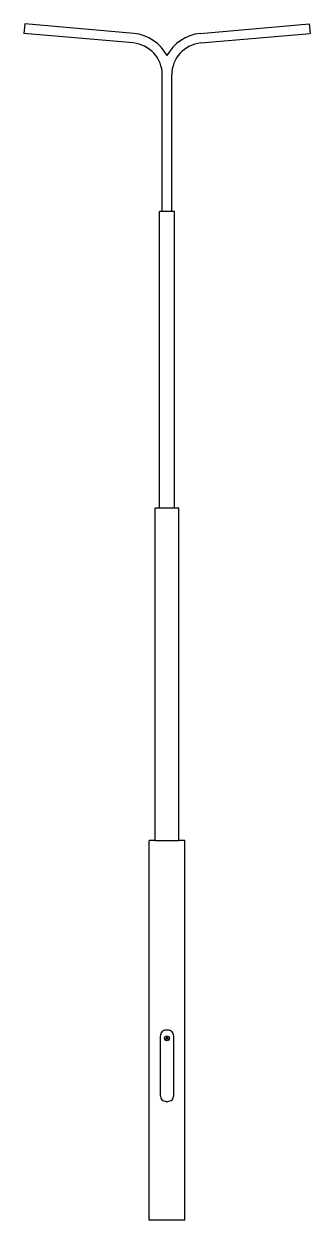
# Model space of a CAD drawing. Extents: x -1.2 to 1.2, y 0 to 10.1.
import ezdxf

# ---------------------------------------------------------------- set-up
doc = ezdxf.new("R2010")
doc.units = 0
doc.header["$LTSCALE"] = 0.0006
doc.header["$MEASUREMENT"] = 0
doc.layers.get('0').update_dxf_attribs({"linetype": 'CONTINUOUS'})

msp = doc.modelspace()

# ---------------------------------------------------------------- linework, layer by layer
for points in [[(-1.2, 10.08), (-1.207, 10)], [(-0.279, 9.999), (-1.2, 10.08)], [(0.279, 9.999), (1.2, 10.08)], [(1.2, 10.08), (1.207, 10)], [(-0.286, 9.919), (-1.207, 10)], [(0.286, 9.919), (1.207, 10)], [(-0.04, 8.5), (-0.04, 9.65)], [(0.04, 8.5), (0.04, 9.65)], [(-0.062, 6), (-0.062, 8.5)], [(0.062, 8.5), (-0.062, 8.5)], [(0.062, 6), (0.062, 8.5)], [(-0.1, 3.2), (-0.1, 6)], [(0.1, 6), (-0.1, 6)], [(0.1, 3.2), (0.1, 6)], [(-0.15, 0), (-0.15, 3.2)], [(-0.1, 3.2), (-0.15, 3.2)], [(-0.1, 3.2), (0.1, 3.2)], [(0.15, 3.2), (0.1, 3.2)], [(0.15, 0), (0.15, 3.2)], [(0.15, 0), (-0.15, 0)]]:
    msp.add_lwpolyline(points)
msp.add_lwpolyline([(0.057, 1.05), (0.057, 1.55, 0.414214), (0.007, 1.6), (-0.007, 1.6, 0.414214), (-0.057, 1.55), (-0.057, 1.05, 0.414214), (-0.007, 1), (0.007, 1, 0.414214)], format="xyb", close=True)
msp.add_lwpolyline([(0, 1.544), (0.011, 1.525), (-0.011, 1.525)], close=True)
msp.add_circle((0, 1.532), 0.0207)
for centre, radius, start, end in [((-0.31, 9.65), 0.35, 27.6604, 85), ((0.31, 9.65), 0.35, 95, 152.3396), ((-0.31, 9.65), 0.27, 0, 85), ((0.31, 9.65), 0.27, 95, 180)]:
    msp.add_arc(centre, radius, start, end)

doc.saveas('drawing.dxf')
